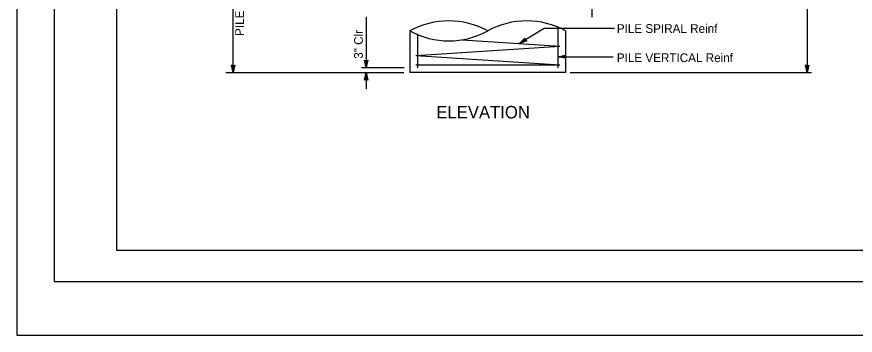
# Model space of a CAD drawing. Extents: x -893 to 867, y -474 to 712.
# Drawn here: x -893 to -221, y -474 to -219 of the extents above; entities that cross this region are included whole.
import ezdxf

# ---------------------------------------------------------------- set-up
doc = ezdxf.new("R2010")
doc.units = 0
for name, color, linetype in [('60 Nongeo Data', 7, 'Continuous'), ('border_PLOTTING-ELEMENTS', 7, 'Continuous'), ('border_rw_22x34_Cut_Lines', 7, 'Continuous'), ('border_SHEET', 7, 'Continuous'), ('str_Concrete-A', 7, 'Continuous'), ('str_Dimensions-A', 7, 'Continuous'), ('str_Reinforcement-A', 7, 'Continuous'), ('str_Text-A', 7, 'Continuous')]:
    doc.layers.add(name, color=color, linetype=linetype)

# ---------------------------------------------------------------- blocks, each defined once
blk = doc.blocks.new('AHT')
at = {"layer": '60 Nongeo Data'}
blk.add_lwpolyline([(-5.9055, 1.3189), (0, 0), (-5.9059, -1.3094), (-5.6957, -0.9602), (-1.3693, -0.0035), (-5.6968, 0.9693), (-5.4886, 0.6205), (-2.7193, 0.002), (-5.4858, -0.6114), (-5.2756, -0.2622), (-4.0791, 0.0031), (-5.2799, 0.2713), (-5.1181, 0), (-5.9059, -1.3094), (-5.1181, 0)], close=True, dxfattribs=at)

msp = doc.modelspace()

# ---------------------------------------------------------------- linework, layer by layer
at = {"layer": 'border_PLOTTING-ELEMENTS'}
for points in [[(-893.45, -474.04), (866.55, -474.04), (866.55, 711.96), (-893.45, 711.96)], [(-863.45, -431.04), (836.55, -431.04), (836.55, 668.96), (-863.45, 668.96)]]:
    msp.add_lwpolyline(points, close=True, dxfattribs=at)
at = {"layer": 'border_rw_22x34_Cut_Lines'}
for p, q in [((-863.45, 668.96), (-863.45, -431.04)), ((-863.45, -431.04), (836.55, -431.04))]:
    msp.add_line(p, q, dxfattribs=at)
at = {"layer": 'border_SHEET'}
for p, q in [((-813.45, 643.96), (-813.45, -406.04)), ((-813.45, -406.04), (811.55, -406.04))]:
    msp.add_line(p, q, dxfattribs=at)
at = {"layer": 'str_Concrete-A'}
for p, q in [((-578.32, -230.21), (-578.32, -263.68)), ((-453.27, -230.21), (-453.27, -263.68)), ((-453.27, -263.68), (-578.32, -263.68))]:
    msp.add_line(p, q, dxfattribs=at)
for centre, start, end in [((-547.05, -287.11), 61.21429, 118.78571), ((-484.53, -287.11), 61.21429, 118.78571), ((-547.05, -173.31), 241.21429, 298.78571)]:
    msp.add_arc(centre, 64.92, start, end, dxfattribs=at)
at = {"layer": 'str_Dimensions-A'}
for p, q in [((-432.15, -178.27), (-432.15, -219.23)), ((-613.13, -218.97), (-613.13, -259.94)), ((-613.13, -259.68), (-614.46, -253.68)), ((-614.46, -253.68), (-614.46, -253.68)), ((-614.46, -253.68), (-613.13, -254.48)), ((-613.13, -258.29), (-614.1, -253.91)), ((-613.13, -256.92), (-613.75, -254.09)), ((-613.12, -255.53), (-613.39, -254.32)), ((-613.13, -254.48), (-611.79, -253.68)), ((-611.79, -253.68), (-613.13, -259.68)), ((-612.14, -253.89), (-613.13, -258.3)), ((-612.5, -254.13), (-613.13, -256.92)), ((-612.85, -254.3), (-613.12, -255.53)), ((-611.79, -253.68), (-611.79, -253.68)), ((-582.89, -259.94), (-617.13, -259.94)), ((-613.13, -259.68), (-613.13, -259.68)), ((-725.76, -263.68), (-583.12, -263.68)), ((-614.47, -269.68), (-613.13, -263.68)), ((-613.13, -268.88), (-614.47, -269.68)), ((-614.11, -269.46), (-613.13, -265.06)), ((-613.75, -269.23), (-613.13, -266.44)), ((-613.41, -269.05), (-613.13, -267.82)), ((-613.13, -263.68), (-613.13, -263.68)), ((-613.13, -263.68), (-611.8, -269.68)), ((-613.13, -263.68), (-613.13, -276.61)), ((-613.13, -266.44), (-612.5, -269.27)), ((-613.13, -267.82), (-612.86, -269.03)), ((-611.8, -269.68), (-613.13, -268.88)), ((-613.12, -265.07), (-612.16, -269.44)), ((-449.77, -263.68), (-256.11, -263.68)), ((-614.47, -269.68), (-614.47, -269.68)), ((-611.8, -269.68), (-611.8, -269.68))]:
    msp.add_line(p, q, dxfattribs=at)
for points in [[(-720.03, -263.68), (-720.14, -133.46), (-727.66, -134.8), (-710.55, -121.3), (-720.03, -123.65), (-720.04, -82.57)], [(-259.6, -174.94), (-259.59, -186.59), (-252.07, -185.25), (-269.18, -198.75), (-259.7, -196.41), (-259.69, -263.68)]]:
    msp.add_lwpolyline(points, dxfattribs=at)
at = {"layer": 'str_Reinforcement-A'}
for p, q in [((-459.52, -227.2), (-459.52, -259.94)), ((-572.07, -233.22), (-572.07, -259.94)), ((-536.24, -237.33), (-457.85, -242.42)), ((-573.36, -249.93), (-457.85, -242.42)), ((-573.36, -249.93), (-457.85, -257.43)), ((-573.36, -257.43), (-457.85, -257.43))]:
    msp.add_line(p, q, dxfattribs=at)
at = {"layer": 'str_Text-A'}
msp.add_line((-459.52, -251.02), (-415.29, -251.02), dxfattribs=at)
msp.add_lwpolyline([(-414.21, -228.26), (-470.61, -228.26), (-490.29, -240.32)], dxfattribs=at)

# ---------------------------------------------------------------- block references
at = {"layer": 'str_Dimensions-A', "rotation": -90}
for p, xscale, yscale in [((-720.04, -263.68), 1.016929928811917, 1.0119820262445096), ((-259.61, -263.68), 1.0169319626820181, 1.011984050218756)]:
    msp.add_blockref('AHT', p, dxfattribs=dict(at, xscale=xscale, yscale=yscale))
at = {"layer": 'str_Text-A', "yscale": 1.0119840502187558}
for p, xscale, rotation in [((-490.29, -240.32), 1.016931962682018, -146.93386267195666), ((-459.52, -251.02), 1.0169319626820181, -178.6912434640721)]:
    msp.add_blockref('AHT', p, dxfattribs=dict(at, xscale=xscale, rotation=rotation))

# ---------------------------------------------------------------- texts
at = {"layer": 'str_Dimensions-A'}
for s, p in [('PILE LENGTH', (-711.3, -234.26)), ('3" Clr', (-615.95, -252.56))]:
    msp.add_text(s, height=7, rotation=90, dxfattribs=at).set_placement(p)
at = {"layer": 'str_Text-A'}
for s, height, p in [('PILE SPIRAL Reinf', 6.9999, (-412.22, -231.86)), ('PILE VERTICAL Reinf', 7, (-412.22, -255.23)), ('ELEVATION', 10, (-556.99, -300.36))]:
    msp.add_text(s, height=height, dxfattribs=at).set_placement(p)

doc.saveas('drawing.dxf')
